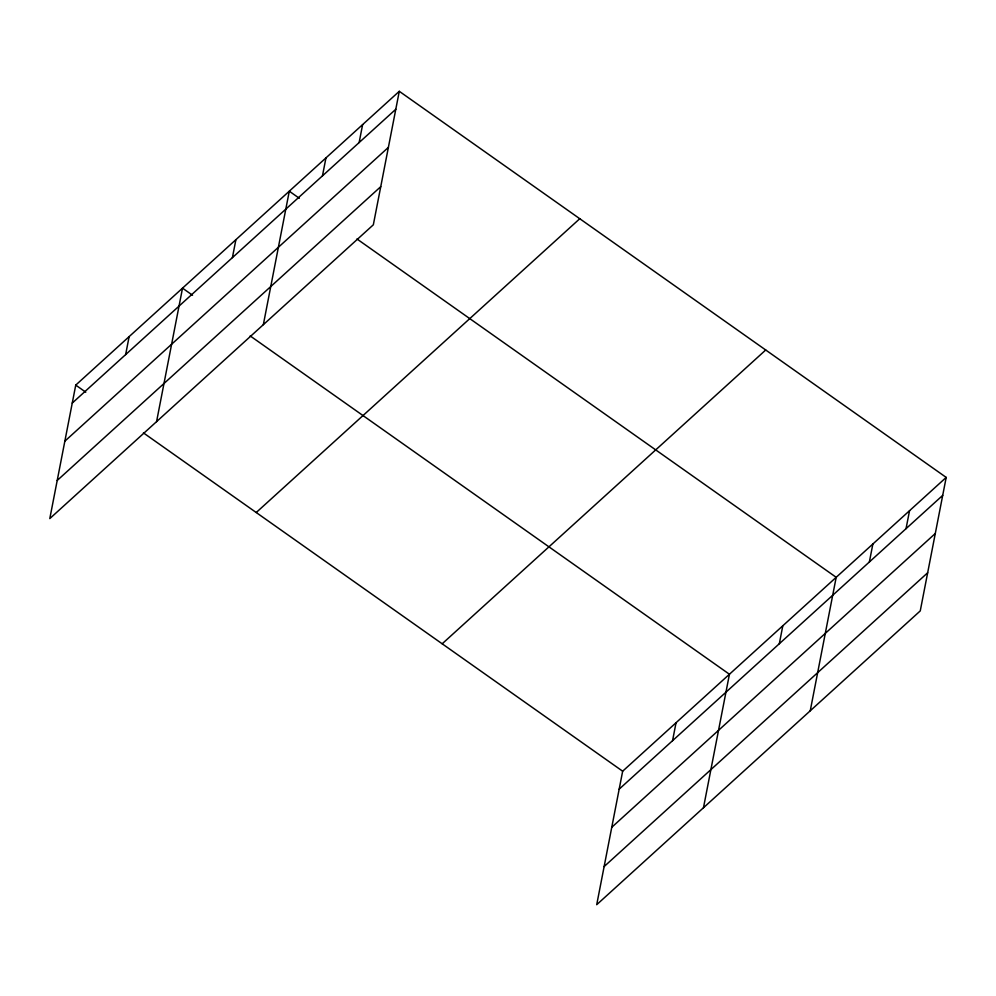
<?xml version="1.0" encoding="UTF-8"?>
<svg xmlns="http://www.w3.org/2000/svg" width="996" height="996" viewBox="0 0 996 996"><rect width="100%" height="100%" fill="white"/><g stroke="black" fill="none" stroke-linecap="round" stroke-linejoin="round"><path stroke-width="1.49" d="M399.284 91.308L75.746 385.103L49.8 518.592L373.338 224.797L399.284 91.308L946.2 477.408L920.254 610.897L596.716 904.692L622.662 771.203L946.2 477.408M125.645 354.588L129.131 336.623M156.571 421.632L182.517 288.155L192.539 295.227M232.404 257.628L235.903 239.675M263.342 324.684L289.288 191.195L299.31 198.279M322.467 175.856L325.953 157.903M359.133 142.565L362.619 124.6M672.549 740.688L676.047 722.735M703.475 807.744L729.433 674.255L250.195 335.926M779.32 643.74L782.806 625.774M810.246 710.783L836.192 577.307L356.966 238.978M869.371 561.968L872.87 544.003M906.036 528.664L909.535 510.711M72.26 403.069L395.798 109.261M64.84 441.191L388.39 147.383M57.208 480.47L380.746 186.663M256.233 512.517L579.772 218.722M442.174 643.79L765.725 349.994M619.163 789.168L942.714 495.373M611.756 827.29L935.294 533.495M604.124 866.57L927.662 572.775M75.746 385.103L85.768 392.187M143.424 432.887L622.662 771.203"/></g></svg>
